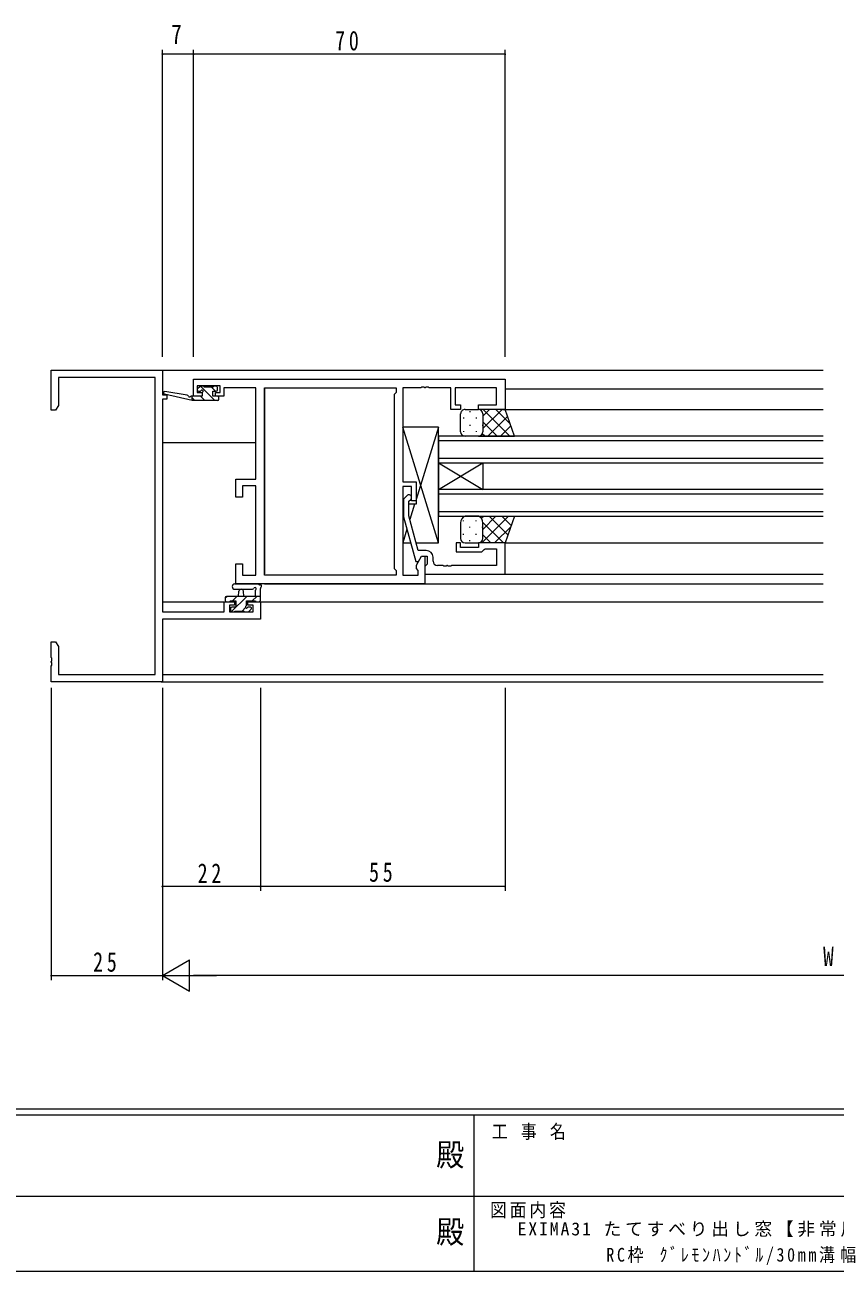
# Model space of a CAD drawing. Units: millimetres on the paper. Extents: x -397 to 397, y -282 to 282.
# Drawn here: x -109.8 to 72.2, y -282.1 to -2.1 of the extents above; entities that cross this region are included whole.
import ezdxf
from ezdxf.enums import TextEntityAlignment as Align

# ---------------------------------------------------------------- set-up
doc = ezdxf.new("R2010")
doc.units = ezdxf.units.MM
for name, color, linetype, lineweight in [('0-1_YKK_ZWAK', 7, 'Continuous', 18), ('0-3_YKK_11', 7, 'Continuous', 18), ('0-4_YKK_12', 2, 'Continuous', 18), ('0-5_YKK_13', 4, 'Continuous', 18), ('0-6_YKK_D', 6, 'Continuous', 18)]:
    doc.layers.add(name, color=color, linetype=linetype, lineweight=lineweight)
doc.layers.add('0-2_USER1', color=7, linetype='Continuous')
doc.styles.add('ＭＳ ゴシック', font='')
doc.styles.get('ＭＳ ゴシック').set_extended_font_data('MS Gothic')

msp = doc.modelspace()

# ---------------------------------------------------------------- linework, layer by layer
at = {"layer": '0-1_YKK_ZWAK'}
for p, q in [((376.092, -245.688), (-393.908, -245.688)), ((338.292, -247.088), (-393.908, -247.088)), ((-8.908, -247.088), (-8.908, -282.088)), ((-136.308, -265.287), (-7.508, -265.287)), ((-7.508, -265.287), (121.292, -265.287)), ((-393.908, -282.088), (338.292, -282.088))]:
    msp.add_line(p, q, dxfattribs=at)
at = {"layer": '0-3_YKK_11'}
for p, q in [((-103.908, -88.688), (-103.908, -79.688)), ((-103.908, -79.688), (-78.908, -79.688)), ((-78.908, -79.688), (-78.908, -85.188)), ((-102.278, -81.318), (-102.278, -87.596)), ((-80.538, -81.318), (-102.278, -81.318)), ((-80.538, -148.058), (-80.538, -81.318)), ((-71.908, -81.688), (-1.908, -81.688)), ((-57.908, -83.618), (-65.108, -83.618)), ((-57.908, -104.188), (-57.908, -83.618)), ((-55.978, -125.758), (-55.978, -83.618)), ((-55.978, -125.758), (-55.978, -83.618)), ((-55.978, -83.618), (-26.408, -83.618)), ((-24.908, -83.618), (-24.908, -104.788)), ((-14.108, -88.488), (-14.108, -83.618)), ((-13.108, -83.618), (-13.108, -87.488)), ((-3.838, -83.618), (-13.108, -83.618)), ((-3.838, -87.488), (-3.838, -83.618)), ((-1.908, -81.688), (-1.908, -88.488)), ((-78.908, -85.188), (-77.908, -85.188)), ((-77.908, -86.188), (-78.908, -86.188)), ((-78.908, -86.188), (-78.908, -133.958)), ((-77.908, -85.188), (-77.908, -86.188)), ((-26.838, -85.118), (-26.838, -124.258)), ((-11.908, -88.488), (-14.108, -88.488)), ((-13.108, -87.488), (-11.908, -87.488)), ((-11.908, -87.488), (-11.908, -88.488)), ((-62.408, -104.188), (-57.908, -104.188)), ((-62.408, -108.188), (-62.408, -104.188)), ((-57.908, -105.688), (-60.908, -105.688)), ((-60.908, -105.688), (-60.908, -108.188)), ((-57.908, -125.758), (-57.908, -105.688)), ((-24.908, -104.788), (-21.908, -104.788)), ((-22.908, -105.788), (-24.908, -105.788)), ((-24.908, -105.788), (-24.908, -125.758)), ((-22.908, -108.988), (-22.908, -105.788)), ((-21.908, -104.788), (-21.908, -108.988)), ((-60.908, -108.188), (-62.408, -108.188)), ((-21.908, -108.988), (-22.908, -108.988)), ((-24.708, -112.584), (-22.001, -122.688)), ((-21.429, -120.188), (-23.508, -112.426)), ((-19.608, -120.188), (-21.429, -120.188)), ((-11.908, -118.488), (-12.908, -118.488)), ((-12.908, -118.488), (-12.908, -120.488)), ((-11.908, -119.488), (-11.908, -118.488)), ((-7.908, -119.488), (-11.908, -119.488)), ((-3.838, -119.788), (-3.838, -123.558)), ((-1.908, -125.488), (-1.908, -118.488)), ((-62.408, -127.688), (-62.408, -123.188)), ((-62.408, -123.188), (-60.908, -123.188)), ((-22.001, -122.688), (-21.401, -122.688)), ((-21.838, -123.445), (-20.708, -121.488)), ((-21.401, -122.688), (-20.708, -121.488)), ((-20.708, -121.488), (-19.408, -121.488)), ((-20.708, -121.488), (-19.908, -121.488)), ((-19.908, -121.488), (-19.908, -127.688)), ((-19.408, -121.488), (-19.408, -123.288)), ((-18.108, -122.558), (-18.108, -121.688)), ((-12.908, -120.488), (-7.108, -120.488)), ((-26.408, -125.758), (-55.978, -125.758)), ((-19.908, -125.488), (-1.908, -125.488)), ((-3.838, -123.558), (-13.95, -123.558)), ((-19.908, -127.688), (-62.408, -127.688)), ((-78.908, -133.958), (-65.008, -133.958)), ((-63.808, -133.958), (-58.538, -133.958)), ((-56.908, -135.588), (-78.908, -135.588)), ((-78.908, -135.588), (-78.908, -149.688)), ((-102.278, -141.779), (-102.278, -148.058)), ((-102.278, -148.058), (-80.538, -148.058)), ((-78.908, -149.688), (-103.908, -149.688))]:
    msp.add_line(p, q, dxfattribs=at)
for points in [[(-65.108, -83.618), (-65.108, -84.418), (-65.108, -85.488), (-67.008, -85.488), (-67.008, -84.688), (-65.908, -84.688), (-65.908, -83.188), (-71.108, -83.188), (-71.108, -84.688), (-70.008, -84.688), (-70.008, -85.488), (-71.908, -85.488), (-71.908, -81.688)], [(-26.408, -83.618), (-26.408, -84.688), (-26.838, -85.118)], [(-14.108, -83.618), (-18.95, -83.618), (-19.133, -83.498), (-19.683, -83.498), (-19.866, -83.618), (-19.95, -83.618), (-20.133, -83.498), (-20.683, -83.498), (-20.866, -83.618), (-24.908, -83.618)], [(-102.278, -87.596), (-102.908, -88.688), (-103.908, -88.688)], [(-1.908, -88.488), (-7.908, -88.488), (-7.908, -87.488), (-3.838, -87.488)], [(-23.932, -107.863), (-24.708, -108.639), (-24.708, -112.584)], [(-23.508, -112.426), (-23.508, -109.136), (-23.084, -108.712)], [(-1.908, -118.488), (-7.908, -118.488), (-7.908, -119.488)], [(-7.108, -120.488), (-6.608, -119.988), (-6.408, -119.788), (-3.838, -119.788)], [(-60.908, -123.188), (-60.908, -125.758), (-57.908, -125.758)], [(-26.838, -124.258), (-26.408, -124.688), (-26.408, -125.758)], [(-24.908, -125.758), (-21.408, -125.758), (-21.408, -124.688), (-21.838, -124.258), (-21.838, -123.445)], [(-19.408, -123.288), (-19.608, -123.488), (-19.908, -123.788), (-19.908, -125.488)], [(-13.95, -123.558), (-14.133, -123.678), (-14.683, -123.678), (-14.866, -123.558), (-14.95, -123.558), (-15.133, -123.678), (-15.683, -123.678), (-15.866, -123.558), (-17.108, -123.558)], [(-65.008, -133.958), (-65.008, -131.688), (-62.708, -131.688), (-62.708, -132.488), (-63.808, -132.488), (-63.808, -133.958)], [(-58.538, -133.958), (-58.538, -132.488), (-59.708, -132.488), (-59.708, -131.688), (-56.908, -131.688), (-56.908, -135.588)], [(-103.908, -140.688), (-102.908, -140.688), (-102.278, -141.779)], [(-103.908, -149.688), (-103.908, -146.146), (-103.788, -145.963), (-103.788, -145.413), (-103.908, -145.229), (-103.908, -145.146), (-103.788, -144.963), (-103.788, -144.413), (-103.908, -144.229), (-103.908, -140.688)]]:
    msp.add_lwpolyline(points, dxfattribs=at)
for centre, radius, start, end in [((-23.508, -108.288), 0.6, 314.99999, 135.00001), ((-19.608, -121.688), 1.5, 0.00001, 89.99999), ((-17.108, -122.558), 1, 180.00001, 269.99999)]:
    msp.add_arc(centre, radius, start, end, dxfattribs=at)
at = {"layer": '0-4_YKK_12'}
for p, q in [((-79.208, -79.688), (69.592, -79.688)), ((-55.978, -83.888), (-55.978, -125.458)), ((-1.908, -83.888), (69.592, -83.888)), ((-78.408, -85.095), (-78.408, -85.188)), ((-2.408, -88.488), (69.592, -88.488)), ((-16.908, -94.488), (-16.908, -100.488)), ((69.592, -94.488), (-16.908, -94.488)), ((-78.908, -95.888), (-57.908, -95.888)), ((-16.908, -95.488), (69.592, -95.488)), ((69.592, -99.488), (-16.908, -99.488)), ((-16.908, -100.488), (-16.908, -106.488)), ((-16.908, -100.488), (-6.908, -106.488)), ((-16.908, -106.488), (-6.908, -100.488)), ((-16.908, -100.488), (69.592, -100.488)), ((-6.908, -100.488), (-6.908, -106.488)), ((-16.908, -106.488), (-16.908, -112.488)), ((69.592, -106.488), (-16.908, -106.488)), ((-16.908, -107.488), (69.592, -107.488)), ((69.592, -111.488), (-16.908, -111.488)), ((-16.908, -112.488), (69.592, -112.488)), ((-1.908, -118.488), (69.592, -118.488)), ((-2.208, -125.488), (69.592, -125.488)), ((-55.978, -127.688), (69.592, -127.688)), ((-78.908, -131.688), (-62.408, -131.688)), ((-60.008, -131.688), (69.592, -131.688)), ((-78.908, -148.058), (69.592, -148.058)), ((-79.208, -149.688), (69.592, -149.688))]:
    msp.add_line(p, q, dxfattribs=at)
at = {"layer": '0-5_YKK_13'}
for p, q in [((-70.522, -83.375), (-71.022, -83.875)), ((-67.126, -86.488), (-70.326, -83.288)), ((-69.71, -83.288), (-70.31, -83.288)), ((-67.51, -83.488), (-69.51, -83.488)), ((-66.981, -84.388), (-67.881, -83.488)), ((-66.81, -83.288), (-67.31, -83.288)), ((-66.51, -84.088), (-66.51, -83.588)), ((-72.208, -86.488), (-78.474, -85.08)), ((-73.321, -85.307), (-78.36, -84.491)), ((-72.208, -85.488), (-72.295, -85.473)), ((-72.208, -86.488), (-72.208, -85.488)), ((-71.617, -86.488), (-72.208, -85.896)), ((-66.51, -86.488), (-72.208, -86.488)), ((-70.81, -84.388), (-70.471, -84.388)), ((-69.371, -86.488), (-70.371, -85.488)), ((-66.51, -85.488), (-67.61, -85.488)), ((-66.21, -86.188), (-66.21, -85.788)), ((-11.908, -93.488), (-11.908, -89.488)), ((-10.908, -88.488), (-7.908, -88.488)), ((-9.828, -88.908), (-9.828, -89.108)), ((-1.908, -88.488), (-7.908, -88.488)), ((-6.908, -89.98), (-5.415, -88.488)), ((-6.908, -92.809), (-2.587, -88.488)), ((-6.908, -89.488), (-6.908, -93.088)), ((-6.908, -89.488), (-6.908, -93.488)), ((-0.835, -94.488), (-6.835, -88.488)), ((-0.742, -91.752), (-4.007, -88.488)), ((0.235, -94.488), (-1.908, -88.488)), ((-11.243, -90.323), (-11.243, -90.523)), ((-9.828, -91.938), (-9.828, -92.138)), ((-8.413, -90.323), (-8.413, -90.523)), ((-6.998, -91.938), (-6.998, -92.138)), ((-3.664, -94.488), (-6.908, -91.243)), ((-5.759, -94.488), (-1.342, -90.072)), ((-2.93, -94.488), (-0.598, -92.156)), ((-16.908, -92.488), (-24.908, -92.488)), ((-24.908, -92.488), (-24.908, -104.788)), ((-16.908, -118.488), (-24.908, -92.488)), ((-16.908, -92.488), (-21.908, -108.738)), ((-16.908, -118.488), (-16.908, -92.488)), ((-16.908, -117.888), (-16.908, -93.888)), ((-11.243, -93.353), (-11.243, -93.553)), ((-7.908, -94.488), (-10.908, -94.488)), ((-8.413, -93.353), (-8.413, -93.553)), ((-7.908, -94.488), (0.235, -94.488)), ((-6.492, -94.488), (-7.024, -93.955)), ((-0.102, -94.488), (0.146, -94.24)), ((-24.908, -104.788), (-21.908, -104.788)), ((-21.908, -104.788), (-21.908, -109.788)), ((-24.708, -109.788), (-24.908, -109.788)), ((-24.708, -109.788), (-24.908, -109.788)), ((-24.908, -109.788), (-24.908, -118.488)), ((-21.908, -109.788), (-23.508, -109.788)), ((-22.231, -109.788), (-23.292, -113.234)), ((-11.908, -113.988), (-11.908, -117.488)), ((-11.243, -113.623), (-11.243, -113.423)), ((-7.908, -112.488), (-10.908, -112.488)), ((-8.413, -113.623), (-8.413, -113.423)), ((-7.908, -112.488), (0.235, -112.488)), ((-7.254, -112.954), (-6.788, -112.488)), ((-7.131, -118.488), (-1.131, -112.488)), ((-6.908, -115.436), (-3.96, -112.488)), ((-2.291, -118.488), (-6.908, -113.871)), ((-6.908, -117.488), (-6.908, -113.988)), ((-1.265, -116.686), (-5.463, -112.488)), ((-4.303, -118.488), (-0.578, -114.763)), ((-0.52, -114.602), (-2.634, -112.488)), ((0.235, -112.488), (-1.908, -118.488)), ((0.224, -112.517), (0.194, -112.488)), ((-23.956, -115.392), (-24.908, -118.488)), ((-11.243, -116.653), (-11.243, -116.453)), ((-9.828, -115.038), (-9.828, -114.838)), ((-8.413, -116.653), (-8.413, -116.453)), ((-6.998, -115.038), (-6.998, -114.838)), ((-5.119, -118.488), (-6.908, -116.699)), ((-24.908, -118.488), (-23.126, -118.488)), ((-21.884, -118.488), (-16.908, -118.488)), ((-10.908, -118.488), (-7.908, -118.488)), ((-9.828, -118.068), (-9.828, -117.868)), ((-1.908, -118.488), (-7.908, -118.488)), ((-6.998, -117.902), (-6.998, -117.868)), ((-62.636, -127.688), (-57.474, -127.688)), ((-56.908, -131.388), (-56.908, -128.707)), ((-64.808, -130.848), (-64.448, -130.488)), ((-64.808, -130.788), (-64.808, -131.388)), ((-56.908, -130.488), (-64.508, -130.488)), ((-63.432, -133.961), (-59.958, -130.488)), ((-63.203, -131.488), (-62.203, -130.488)), ((-62.636, -128.888), (-58.675, -128.89)), ((-61.808, -130.488), (-61.706, -129.343)), ((-60.608, -130.488), (-60.71, -129.343)), ((-58.713, -131.488), (-57.713, -130.488)), ((-58.108, -129.307), (-58.108, -130.488)), ((-64.508, -131.688), (-63.908, -131.688)), ((-63.608, -133.188), (-63.608, -133.688)), ((-63.308, -133.988), (-62.808, -133.988)), ((-62.608, -133.788), (-60.508, -133.788)), ((-61.013, -133.788), (-60.229, -133.004)), ((-60.308, -133.988), (-59.708, -133.988)), ((-59.208, -132.888), (-59.547, -132.888)), ((-59.496, -133.9), (-58.996, -133.4)), ((-57.808, -131.688), (-57.208, -131.688))]:
    msp.add_line(p, q, dxfattribs=at)
for points in [[(-70.01, -84.849), (-70.01, -85.488), (-72.208, -85.488)], [(-67.61, -85.488), (-67.61, -84.388), (-66.81, -84.388)], [(-63.708, -131.488), (-62.408, -131.488), (-62.408, -132.888), (-63.308, -132.888)], [(-60.008, -132.427), (-60.008, -131.488), (-58.008, -131.488)]]:
    msp.add_lwpolyline(points, dxfattribs=at)
for centre, radius, start, end in [((-70.81, -84.088), 0.3, 135, 270), ((-70.31, -83.588), 0.3, 90, 135), ((-69.71, -83.488), 0.2, 0, 90), ((-67.31, -83.488), 0.2, 90, 180), ((-66.81, -83.588), 0.3, 0, 90), ((-78.408, -84.788), 0.3, 80.80246, 257.34138), ((-73.369, -85.603), 0.3, 20.80246, 80.80246), ((-72.808, -85.39), 0.3, 200.80246, 320.80246), ((-72.343, -85.77), 0.3, 80.80246, 140.80246), ((-70.471, -84.088), 0.3, 270, 326.94427), ((-70.01, -84.388), 0.25, 303.05573, 146.94427), ((-69.71, -84.849), 0.3, 123.05573, 180), ((-66.81, -84.088), 0.3, 270, 0), ((-66.51, -85.788), 0.3, 0, 90), ((-66.51, -86.188), 0.3, 270, 0), ((-10.908, -89.488), 1, 89.9999, 179.9999), ((-7.908, -89.488), 1, 359.9999, 89.9999), ((-10.908, -93.488), 1, 179.9999, 269.9999), ((-7.908, -93.488), 1, 269.9999, 359.9999), ((-10.376, -113.926), 1.534, 110.30881, 182.3117), ((-8.44, -113.926), 1.534, 357.68843, 69.69136), ((-10.908, -117.488), 1, 180.0001, 270.0001), ((-7.908, -117.488), 1, 270.0001, 0.0001), ((-62.636, -128.288), 0.6, 89.95977, 269.95977), ((-58.675, -128.59), 0.3, 269.95977, 340.81024), ((-58.108, -128.788), 0.3, 300, 160.81024), ((-57.474, -127.988), 0.3, 40.52878, 90), ((-57.018, -127.598), 0.3, 220.52878, 280.52878), ((-56.908, -128.188), 0.3, 300, 100.52878), ((-56.608, -128.707), 0.3, 120, 180), ((-64.508, -130.788), 0.3, 90, 180), ((-64.508, -131.388), 0.3, 180, 270), ((-63.908, -131.488), 0.2, 270, 0), ((-61.208, -129.388), 0.5, 5.09207, 174.90793), ((-57.808, -129.307), 0.3, 120, 180), ((-57.808, -131.488), 0.2, 180, 270), ((-57.208, -131.388), 0.3, 270, 0), ((-63.308, -133.188), 0.3, 90, 180), ((-63.308, -133.688), 0.3, 180, 270), ((-62.808, -133.788), 0.2, 270, 0), ((-60.308, -133.788), 0.2, 180, 270), ((-60.008, -132.888), 0.25, 123.05573, 326.94427), ((-60.308, -132.427), 0.3, 303.05573, 0), ((-59.547, -133.188), 0.3, 90, 146.94427), ((-59.708, -133.688), 0.3, 270, 315), ((-59.208, -133.188), 0.3, 315, 90)]:
    msp.add_arc(centre, radius, start, end, dxfattribs=at)
at = {"layer": '0-6_YKK_D'}
for p, q in [((-78.908, -76.688), (-78.908, -7.688)), ((-71.908, -76.688), (-71.908, -7.688)), ((-71.908, -76.688), (-71.908, -7.688)), ((-1.908, -76.688), (-1.908, -7.688)), ((-71.908, -8.688), (-78.908, -8.688)), ((-1.908, -8.688), (-71.908, -8.688)), ((-103.908, -151.058), (-103.908, -216.688)), ((-78.908, -151.058), (-78.908, -216.688)), ((-78.908, -151.058), (-78.908, -196.688)), ((-78.908, -151.058), (-78.908, -216.688)), ((-56.908, -151.058), (-56.908, -196.688)), ((-56.908, -151.058), (-56.908, -196.688)), ((-1.908, -151.058), (-1.908, -196.688)), ((-56.908, -195.688), (-78.908, -195.688)), ((-1.908, -195.688), (-56.908, -195.688)), ((-78.908, -215.688), (-72.846, -212.188)), ((-72.846, -219.188), (-72.846, -212.188)), ((-103.908, -215.688), (-78.908, -215.688)), ((-78.908, -215.688), (-72.846, -219.188)), ((-78.908, -215.688), (-66.784, -215.688)), ((214.092, -215.688), (-71.908, -215.688))]:
    msp.add_line(p, q, dxfattribs=at)
for centre, start, end in [((-78.908, -8.688), 0, 180), ((-78.908, -8.688), 180, 0), ((-71.908, -8.688), 0, 180), ((-71.908, -8.688), 0, 180), ((-71.908, -8.688), 180, 0), ((-71.908, -8.688), 180, 0), ((-1.908, -8.688), 0, 180), ((-1.908, -8.688), 180, 0), ((-78.908, -195.688), 0, 180), ((-78.908, -195.688), 180, 0), ((-56.908, -195.688), 0, 180), ((-56.908, -195.688), 0, 180), ((-56.908, -195.688), 180, 0), ((-56.908, -195.688), 180, 0), ((-1.908, -195.688), 0, 180), ((-1.908, -195.688), 180, 0), ((-103.908, -215.688), 0, 180), ((-103.908, -215.688), 180, 0)]:
    msp.add_arc(centre, 0.106, start, end, dxfattribs=at)

# ---------------------------------------------------------------- texts
at = {"layer": '0-1_YKK_ZWAK', "style": 'ＭＳ ゴシック', "width": 0.9}
for p in [(-17.39, -260.044), (-17.39, -277.365)]:
    msp.add_text('殿', height=5.132, dxfattribs=at).set_placement(p, align=Align.BOTTOM_LEFT)
at = {"layer": '0-1_YKK_ZWAK', "char_height": 3.079, "attachment_point": 7, "style": 'ＭＳ ゴシック'}
for s, insert in [('\\T1.22;\\W0.85;工\\~事\\~名', (-4.896, -252.62)), ('\\T1.17;\\W0.9;図面内容', (-5.291, -270.236))]:
    msp.add_mtext(s, dxfattribs=dict(at, insert=insert))
at = {"layer": '0-2_USER1', "attachment_point": 7, "style": 'ＭＳ ゴシック'}
for s, insert, char_height in [('\\T1.21;EXIMA31\\~たてすべり出し窓【非常用進入口仕様】', (0.902, -274.437), 2.933), ('\\T1.34;\\W0.85;RC枠\\~ｸﾞﾚﾓﾝﾊﾝﾄﾞﾙ/30mm溝幅', (20.849, -280.712), 3.079)]:
    msp.add_mtext(s, dxfattribs=dict(at, insert=insert, char_height=char_height))
at = {"layer": '0-6_YKK_D', "color": 7, "style": 'ＭＳ ゴシック', "width": 0.8}
for s, p in [('7', (-76.955, -7.688)), ('W', (69.557, -214.888))]:
    msp.add_text(s, height=4.399, dxfattribs=at).set_placement(p, align=Align.BOTTOM_LEFT)
at = {"layer": '0-6_YKK_D', "color": 7, "char_height": 4.399, "attachment_point": 7, "style": 'ＭＳ ゴシック'}
for s, insert in [('\\T1.37;\\W0.75;70', (-40.1, -7.888)), ('\\T1.37;\\W0.75;55', (-32.478, -194.688)), ('\\T1.37;\\W0.75;22', (-71.003, -194.888)), ('\\T1.37;\\W0.75;25', (-94.49, -214.888))]:
    msp.add_mtext(s, dxfattribs=dict(at, insert=insert))

doc.saveas('drawing.dxf')
